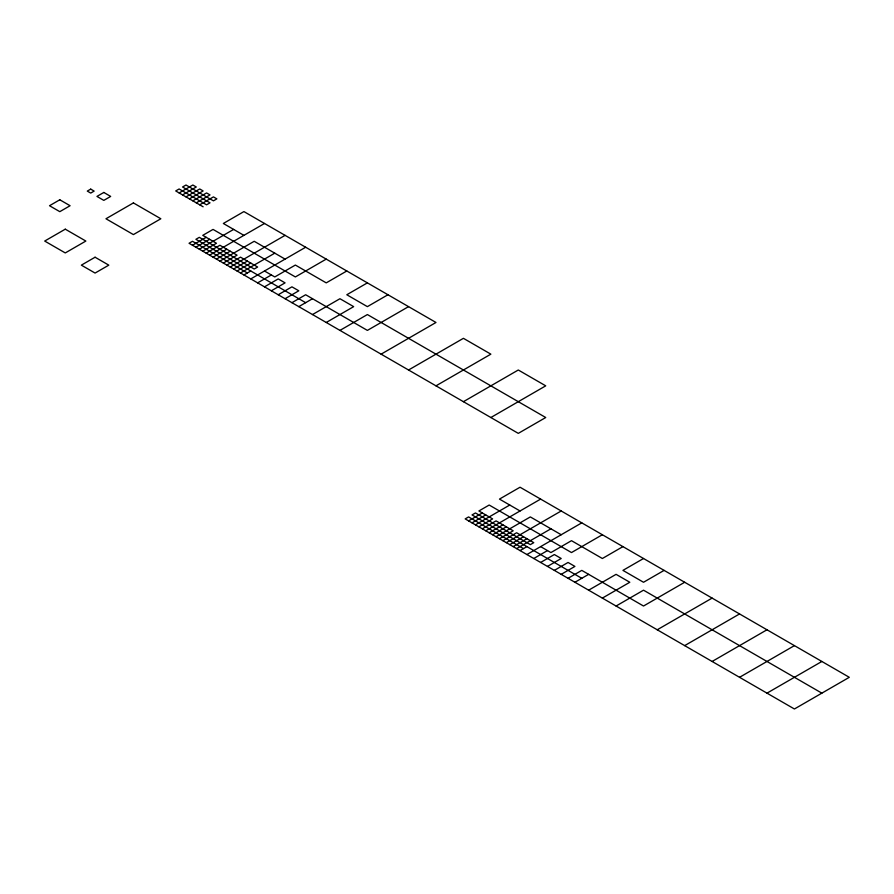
<?xml version="1.0" encoding="UTF-8"?>
<svg xmlns="http://www.w3.org/2000/svg" width="894" height="894" viewBox="0 0 894 894"><rect width="100%" height="100%" fill="white"/><g stroke="black" fill="none" stroke-linecap="round" stroke-linejoin="round"><path stroke-width="1.34" d="M179.135 192.936L192.847 185.013L196.278 186.991L182.566 194.914M185.986 196.892L199.708 188.969L203.139 190.947L189.416 198.87M192.847 200.848L206.57 192.936L210.001 194.914L196.278 202.837M199.708 204.815L213.431 196.892L216.862 198.87L213.431 200.848L185.986 185.013L182.566 186.991L210.001 202.837L206.57 204.815L179.135 188.969L175.705 190.947L203.139 206.793M192.478 245.258L206.19 237.335M195.898 247.236L209.621 239.313M199.328 249.214L233.625 229.412M202.759 251.192L216.482 243.269L202.759 235.357L213.051 229.412L295.366 276.939L326.232 259.115M206.19 253.17L219.913 245.258L237.055 255.159L223.344 263.071M209.621 255.159L264.501 223.478M213.051 257.137L226.774 249.214M216.482 259.115L230.205 251.192M219.913 261.093L254.209 241.291L285.074 259.115M226.774 265.06L240.486 257.137L257.64 267.038L254.209 269.016L199.328 237.335L195.898 239.313L305.659 302.675M230.205 267.038L285.074 235.357M233.625 269.016L247.347 261.093M237.055 270.994L250.778 263.071M240.486 272.972L274.782 253.17M243.917 274.961L250.778 270.994M250.778 278.917L305.659 247.236M257.64 282.873L271.351 274.961M264.501 286.84L278.213 278.917L285.074 282.873L271.351 290.796M278.213 294.752L291.936 286.84L298.797 290.796L285.074 298.719M291.936 302.675L305.659 294.752L367.389 330.4L408.547 306.642M346.805 270.994L326.232 282.873L295.366 265.06L274.782 276.939L264.501 270.994M298.797 306.642L312.509 298.719M312.509 314.554L339.955 298.719L353.666 306.642L326.232 322.477M367.389 282.873L346.805 294.752L367.389 306.642L387.962 294.752M339.955 330.4L367.389 314.554L545.731 417.52L518.297 433.366L189.047 243.269L192.478 241.291L247.347 272.972M381.101 354.158L435.981 322.477L243.917 211.587L223.344 223.478L243.917 235.357M408.547 370.004L463.416 338.323L490.862 354.158L435.981 385.839M463.416 401.685L518.297 370.004L545.731 385.839L490.862 417.52M468.601 520.878L482.324 512.955M472.032 522.856L485.755 514.933M475.463 524.834L509.759 505.032M478.893 526.823L492.616 518.9L478.893 510.977L489.186 505.032L571.489 552.559L602.366 534.735M482.324 528.801L496.047 520.878L513.19 530.779L499.467 538.702M485.755 530.779L540.624 499.098M489.186 532.757L502.897 524.834M492.616 534.735L506.328 526.823M496.047 536.713L530.343 516.922L561.208 534.735M502.897 540.68L516.62 532.757L533.774 542.658L530.343 544.636L475.463 512.955L472.032 514.933L581.782 578.306M506.328 542.658L561.208 510.977M509.759 544.636L523.482 536.713M513.19 546.614L526.912 538.702M516.62 548.603L550.916 528.801M520.051 550.581L526.912 546.614M526.912 554.537L581.782 522.856M533.774 558.504L547.486 550.581M540.624 562.46L554.347 554.537L561.208 558.504L547.486 566.416M554.347 570.383L568.07 562.46L574.92 566.416L561.208 574.339M568.07 578.306L581.782 570.383L643.524 606.02L684.67 582.262M622.939 546.614L602.366 558.504L571.489 540.68L550.916 552.559L540.624 546.614M574.92 582.262L588.643 574.339M588.643 590.185L616.078 574.339L629.801 582.262L602.366 598.097M643.524 558.504L622.939 570.383L643.524 582.262L664.097 570.383M616.078 606.02L643.524 590.185L821.865 693.152M657.235 629.778L712.116 598.097M684.67 645.624L739.55 613.943M712.116 661.471L766.985 629.778M739.55 677.306L794.42 645.624M766.985 693.152L821.865 661.471M520.051 510.977L499.467 499.098L520.051 487.219L849.3 677.306L794.42 708.987L465.171 518.9L468.601 516.922L523.482 548.603M59.797 199.787L49.516 205.721L59.797 211.666L70.09 205.721L59.797 199.787M90.719 189.115L87.288 191.093L90.719 193.07L94.149 191.093L90.719 189.115M103.816 192.456L96.954 196.423L103.816 200.379L110.677 196.423L103.816 192.456M65.273 229.177L44.7 241.056L65.273 252.935L85.858 241.056L65.273 229.177M133.407 202.916L105.961 218.762L133.407 234.597L160.842 218.762L133.407 202.916M95.077 257.226L81.354 265.149L95.077 273.061L108.8 265.149L95.077 257.226"/></g></svg>
